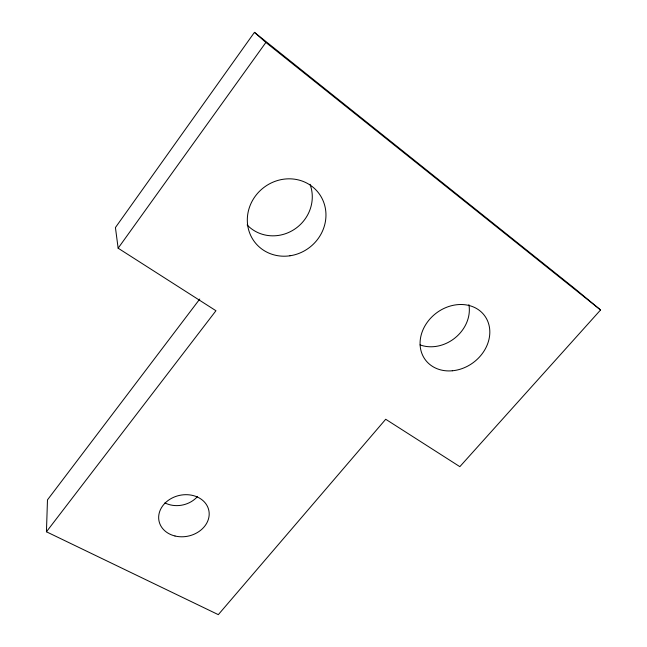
<?xml version="1.0" encoding="UTF-8"?>
<svg xmlns="http://www.w3.org/2000/svg" width="647" height="647" viewBox="0 0 647 647"><rect width="100%" height="100%" fill="white"/><g stroke="black" fill="none" stroke-linecap="round" stroke-linejoin="round"><path stroke-width="0.97" d="M46.438 531.785L215.952 310.73L118.142 248.197L115.425 227.55L254.449 32.35L575.005 288.756L600.562 309.97L459.839 466.657L385.709 419.264L218.314 614.65L46.438 531.785L47.482 499.872L199.769 299.035M118.142 248.197L265.877 42.443L254.449 32.35M265.877 42.443L600.562 309.97M197.553 496.459A24.262 20.203 -12 0 1 164.896 502.889M310.01 184.282A38.149 36.07 -40.2 0 1 294.142 229.499A38.149 36.07 -40.2 0 1 247.13 224.938M468.889 304.664A35.14 29.875 -37.8 0 1 455.351 337.669A35.14 29.875 -37.8 0 1 420.065 344.891M174.997 535.999A25.468 20.825 -12.4 0 0 208.86 510.572A25.468 20.825 -12.4 0 0 167.913 500.632A25.468 20.825 -12.4 0 0 174.997 535.999M452.31 370.78A36.944 30.894 -37 0 0 486.382 318.445A36.944 30.894 -37 0 0 426.147 323.929A36.944 30.894 -37 0 0 452.31 370.78M289.929 255.791A40.284 37.696 -38 0 0 318.931 193.437A40.284 37.696 -38 0 0 251.06 203.32A40.284 37.696 -38 0 0 289.929 255.791"/></g></svg>
